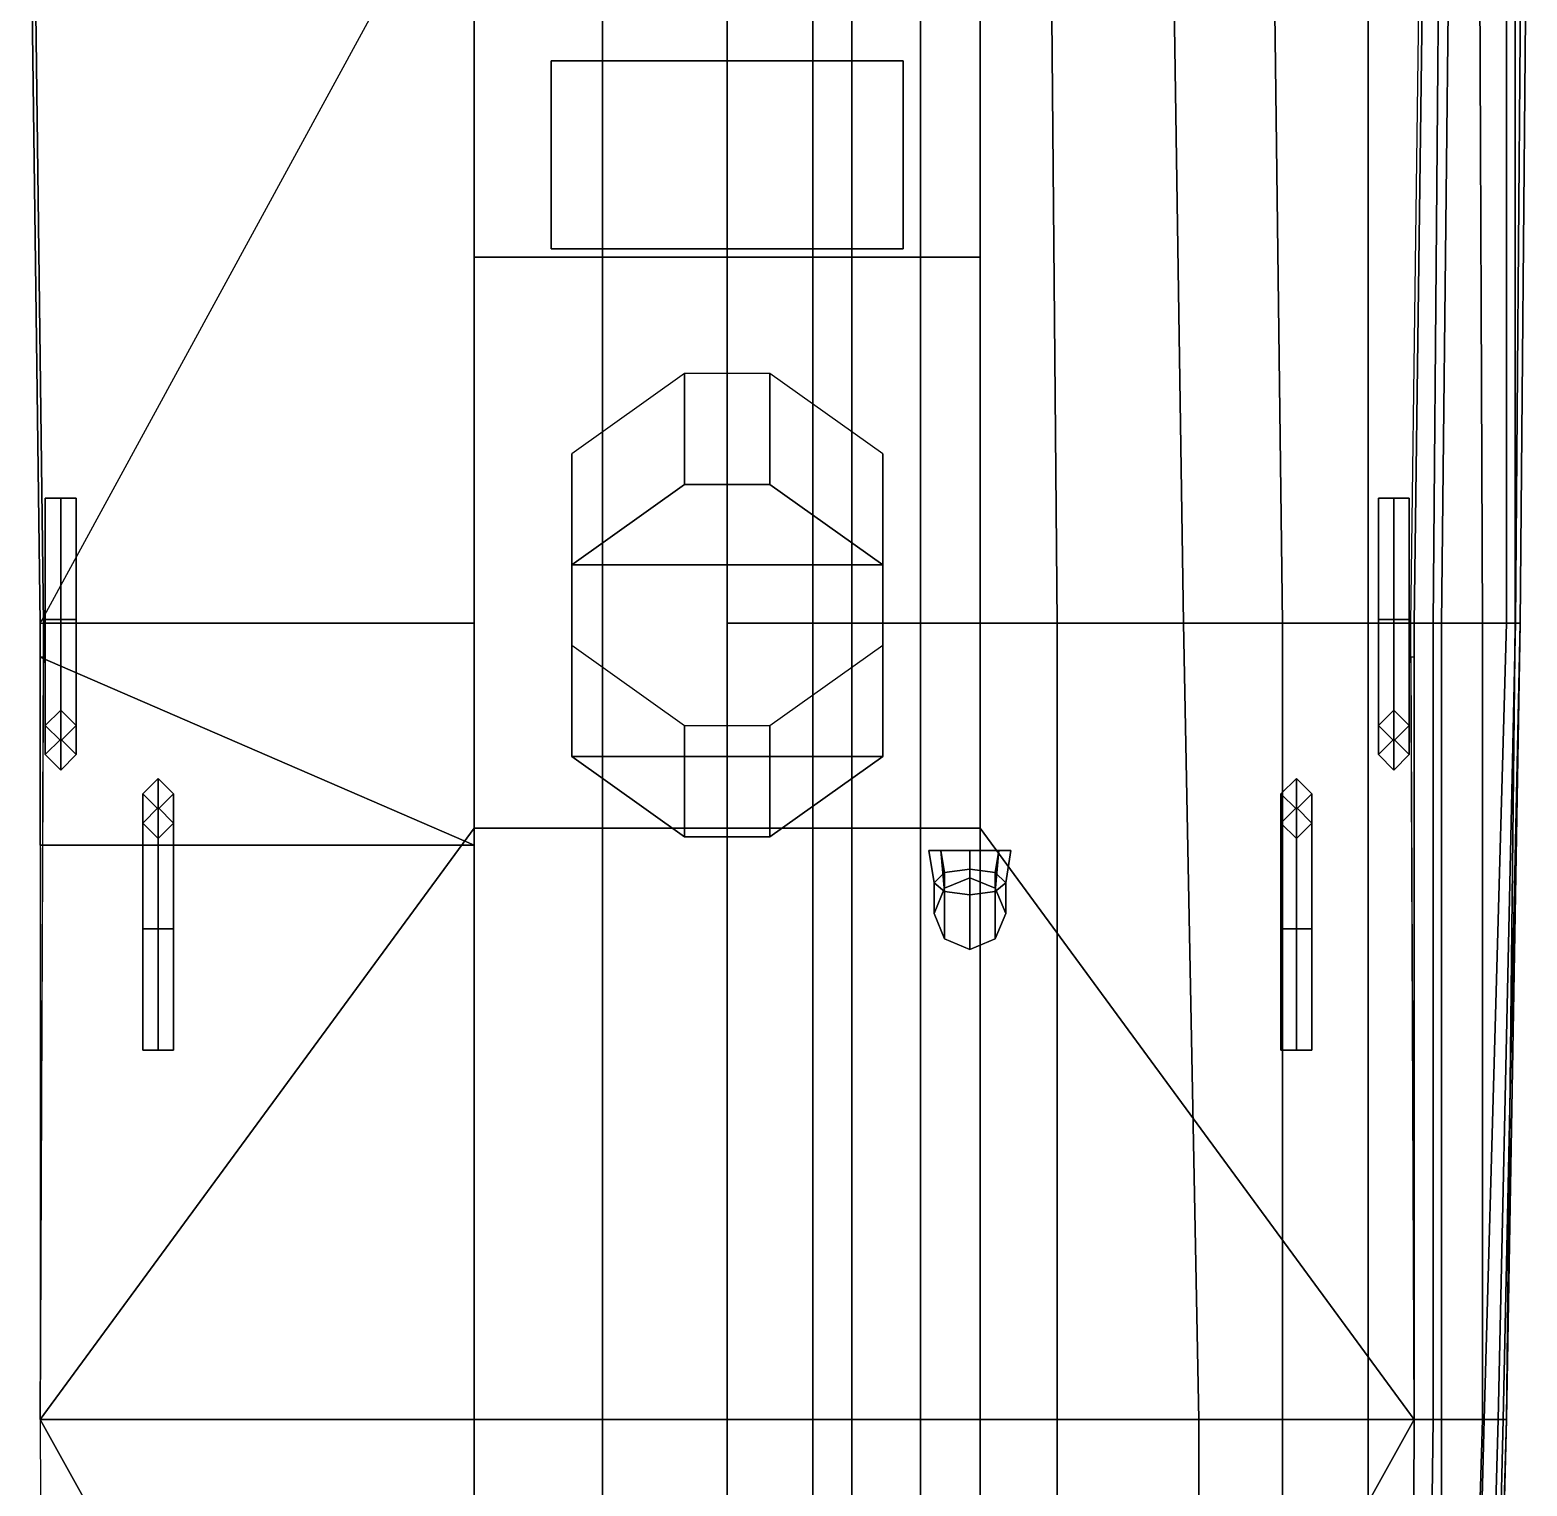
# Model space of a CAD drawing. Extents: x -4.1 to 4.7, y -49.9 to 48.9.
# Drawn here: x -4.08 to 4.68, y -12.44 to -3.92 of the extents above; entities that cross this region are included whole.
import ezdxf

# ---------------------------------------------------------------- set-up
doc = ezdxf.new("R2010")
doc.units = 0
doc.layers.get('0').update_dxf_attribs({"linetype": 'CONTINUOUS'})
doc.layers.add('DECK', color=3, linetype='CONTINUOUS')
doc.layers.add('SUPERSTRUCTURE', color=2, linetype='CONTINUOUS')

msp = doc.modelspace()

# ---------------------------------------------------------------- linework, layer by layer
for points in [[(-1.48, -24.92, 18.17), (-1.48, 22.95, 18.14), (-1.48, 22.95, 18.08), (-1.48, -24.92, 18.11)], [(-1.48, -24.92, 18.11), (-1.48, 22.95, 18.08), (-1.48, 22.95, 18.14), (-1.48, -24.92, 18.17)], [(1.48, -24.92, 18.17), (1.48, 22.95, 18.14), (1.48, 22.95, 18.08), (1.48, -24.92, 18.11)], [(1.48, -24.92, 18.11), (1.48, 22.95, 18.08), (1.48, 22.95, 18.14), (1.48, -24.92, 18.17)], [(-0.73, -25.77, 24.88), (-0.73, 22.13, 24.88), (-0.73, 22.13, 24.84), (-0.73, -25.77, 24.84)], [(-0.73, -25.77, 24.84), (-0.73, 22.13, 24.84), (-0.73, 22.13, 24.88), (-0.73, -25.77, 24.88)], [(0.73, -25.77, 24.88), (0.73, 22.13, 24.88), (0.73, 22.13, 24.84), (0.73, -25.77, 24.84)], [(0.73, -25.77, 24.84), (0.73, 22.13, 24.84), (0.73, 22.13, 24.88), (0.73, -25.77, 24.88)], [(0, -26.11, 26.91), (0, 21.81, 27.02), (0, 21.82, 26.98), (0, -26.11, 26.87)], [(0, -26.11, 26.87), (0, 21.82, 26.98), (0, 21.81, 27.02), (0, -26.11, 26.91)], [(0, -7.39, -3.3), (0, -2.73, -3.3), (0.5, -2.73, -3.24), (0.5, -7.39, -3.24)], [(0.5, -7.39, -3.24), (0.5, -2.73, -3.24), (1.13, -2.73, -3.14), (1.13, -7.39, -3.14)], [(1.13, -7.39, -3.14), (1.13, -2.73, -3.14), (1.89, -2.73, -2.96), (1.93, -7.39, -2.96)], [(1.93, -7.39, -2.96), (1.89, -2.73, -2.96), (2.6, -2.73, -2.72), (2.67, -7.39, -2.72)], [(2.67, -7.39, -2.72), (2.6, -2.73, -2.72), (3.19, -2.73, -2.44), (3.25, -7.39, -2.44)], [(3.25, -7.39, -2.44), (3.19, -2.73, -2.44), (3.75, -2.73, -2.06), (3.75, -7.39, -2.06)], [(3.75, -7.39, -2.06), (3.75, -2.73, -2.06), (4.23, -2.73, -1.55), (4.18, -7.39, -1.55)], [(4.13, -7.39, 2.2), (4.17, -2.73, 2.2), (4.08, -2.73, 2.49), (4.02, -7.39, 2.4)], [(4.02, -7.39, 2.4), (4.08, -2.73, 2.49), (4.08, -2.73, 2.49), (4.02, -7.39, 2.5)], [(4.42, -7.39, 1.35), (4.4, -2.73, 1.35), (4.17, -2.73, 2.2), (4.13, -7.39, 2.2)], [(4.18, -7.39, -1.55), (4.23, -2.73, -1.55), (4.56, -2.73, -0.83), (4.56, -7.39, -0.83)], [(4.61, -7.39, 0.42), (4.61, -2.73, 0.42), (4.4, -2.73, 1.35), (4.42, -7.39, 1.35)], [(4.56, -7.39, -0.83), (4.56, -2.73, -0.83), (4.65, -2.73, -0.53), (4.6121, -7.39, -0.53)], [(4.64, -7.39), (4.68, -2.73), (4.61, -2.73, 0.42), (4.61, -7.39, 0.42)], [(4.6121, -7.39, -0.53), (4.65, -2.73, -0.53), (4.68, -2.73, -0.25), (4.64, -7.39, -0.25)], [(4.64, -7.39, -0.25), (4.68, -2.73, -0.25), (4.68, -2.73), (4.64, -7.39)], [(0, -12.05, -3.3), (0, -7.39, -3.3), (0.5, -7.39, -3.24), (0.5, -12.05, -3.24)], [(0.5, -12.05, -3.24), (0.5, -7.39, -3.24), (1.13, -7.39, -3.14), (1.13, -12.05, -3.14)], [(1.13, -12.05, -3.14), (1.13, -7.39, -3.14), (1.93, -7.39, -2.96), (1.93, -12.05, -2.96)], [(1.93, -12.05, -2.96), (1.93, -7.39, -2.96), (2.67, -7.39, -2.72), (2.76, -12.05, -2.68)], [(2.76, -12.05, -2.68), (2.67, -7.39, -2.72), (3.25, -7.39, -2.44), (3.25, -12.05, -2.38)], [(3.25, -12.05, -2.38), (3.25, -7.39, -2.44), (3.75, -7.39, -2.06), (3.75, -12.05, -1.96)], [(3.75, -12.05, -1.96), (3.75, -7.39, -2.06), (4.18, -7.39, -1.55), (4.18, -12.05, -1.38)], [(4.13, -12.05, 2.2), (4.13, -7.39, 2.2), (4.02, -7.39, 2.4), (4.02, -12.05, 2.4)], [(4.02, -12.05, 2.4), (4.02, -7.39, 2.4), (4.02, -7.39, 2.5), (4.02, -12.05, 2.5)], [(4.42, -12.05, 1.35), (4.42, -7.39, 1.35), (4.13, -7.39, 2.2), (4.13, -12.05, 2.2)], [(4.18, -12.05, -1.38), (4.18, -7.39, -1.55), (4.56, -7.39, -0.83), (4.43, -12.05, -0.83)], [(4.56, -12.05, 0.42), (4.61, -7.39, 0.42), (4.42, -7.39, 1.35), (4.42, -12.05, 1.35)], [(4.43, -12.05, -0.83), (4.56, -7.39, -0.83), (4.6121, -7.39, -0.53), (4.51, -12.05, -0.53)], [(4.51, -12.05, -0.53), (4.6121, -7.39, -0.53), (4.64, -7.39, -0.25), (4.54, -12.05, -0.25)], [(4.54, -12.05, -0.25), (4.64, -7.39, -0.25), (4.64, -7.39), (4.56, -12.05)], [(4.56, -12.05), (4.64, -7.39), (4.61, -7.39, 0.42), (4.56, -12.05, 0.42)], [(0, -16.71, -3.3), (0, -12.05, -3.3), (0.5, -12.05, -3.24), (0.5, -16.71, -3.23)], [(0.5, -16.71, -3.23), (0.5, -12.05, -3.24), (1.13, -12.05, -3.14), (1.13, -16.71, -3.1)], [(1.13, -16.71, -3.1), (1.13, -12.05, -3.14), (1.93, -12.05, -2.96), (1.93, -16.71, -2.87)], [(1.93, -16.71, -2.87), (1.93, -12.05, -2.96), (2.76, -12.05, -2.68), (2.76, -16.71, -2.52)], [(2.76, -16.71, -2.52), (2.76, -12.05, -2.68), (3.25, -12.05, -2.38), (3.25, -16.71, -2.25)], [(3.25, -16.71, -2.25), (3.25, -12.05, -2.38), (3.75, -12.05, -1.96), (3.75, -16.71, -1.8)], [(3.75, -16.71, -1.8), (3.75, -12.05, -1.96), (4.18, -12.05, -1.38), (4.18, -16.71, -1.16)], [(4, -16.71, 2.4), (4.02, -12.05, 2.4), (4.02, -12.05, 2.5), (4, -16.71, 2.5)], [(4.07, -16.71, 2.2), (4.13, -12.05, 2.2), (4.02, -12.05, 2.4), (4, -16.71, 2.4)], [(4.28, -16.71, 1.35), (4.42, -12.05, 1.35), (4.13, -12.05, 2.2), (4.07, -16.71, 2.2)], [(4.18, -16.71, -1.16), (4.18, -12.05, -1.38), (4.43, -12.05, -0.83), (4.31, -16.71, -0.83)], [(4.43, -16.71, 0.42), (4.56, -12.05, 0.42), (4.42, -12.05, 1.35), (4.28, -16.71, 1.35)], [(4.31, -16.71, -0.83), (4.43, -12.05, -0.83), (4.51, -12.05, -0.53), (4.38, -16.71, -0.53)], [(4.38, -16.71, -0.53), (4.51, -12.05, -0.53), (4.54, -12.05, -0.25), (4.43, -16.71, -0.25)], [(4.44, -16.71), (4.56, -12.05), (4.56, -12.05, 0.42), (4.43, -16.71, 0.42)], [(4.43, -16.71, -0.25), (4.54, -12.05, -0.25), (4.56, -12.05), (4.44, -16.71)]]:
    msp.add_3dface(points)
at = {"layer": 'DECK', "color": 3}
for points in [[(-1.48, -7.39, 2.5), (-1.48, -2.73, 2.49), (-4.06, -2.73, 2.49), (-4, -7.39, 2.5)], [(4, -7.39, 2.5), (4.06, -2.73, 2.49), (1.48, -2.73, 2.49), (1.48, -7.39, 2.5)], [(-1.48, -8.59, 2.5), (-1.48, -7.39, 2.5), (-4, -7.39, 2.5), (-4.02, -12.05, 2.5)], [(4.02, -12.05, 2.5), (4, -7.39, 2.5), (1.48, -7.39, 2.5), (1.48, -8.59, 2.5)], [(-4.02, -12.05, 2.5), (-4.0009, -7.59, 2.5), (-4.0209, -7.59, 2.5), (-4.02, -12.05, 2.5)], [(4.02, -12.05, 2.5), (4.02, -7.59, 2.5), (4, -7.59, 2.5), (4.02, -12.05, 2.5)], [(4.02, -12.05, 2.5), (1.48, -8.59, 2.5), (-1.48, -8.59, 2.5), (-4.02, -12.05, 2.5)], [(1.67, -16.28, 2.5), (4.02, -12.05, 2.5), (-4.02, -12.05, 2.5), (-1.67, -16.28, 2.5)], [(-1.67, -18.83, 2.5), (-1.67, -16.28, 2.5), (-4.02, -12.05, 2.5), (-4, -16.71, 2.5)], [(4, -16.71, 2.5), (4.02, -12.05, 2.5), (1.67, -16.28, 2.5), (1.67, -18.83, 2.5)]]:
    msp.add_3dface(points, dxfattribs=at)
at = {"layer": 'SUPERSTRUCTURE'}
for points in [[(1.48, -8.59, 3.44), (1.48, 23.67, 3.44), (-1.48, 23.67, 3.44), (-1.48, -8.59, 3.44)], [(-1.48, 1.93, 3.44), (-1.48, -2.73, 2.49), (-1.48, -7.39, 2.5), (-1.48, -8.59, 3.44)], [(1.48, -7.39, 2.5), (1.48, -2.73, 2.49), (1.48, 1.93, 3.44), (1.48, -8.59, 3.44)], [(-4.08, -2.73, 5.03), (-4.08, -2.73, 2.49), (-4.02, -7.39, 2.5), (-4.02, -7.39, 5.03)], [(-1.48, -7.39, 5.03), (-1.48, -2.73, 5.03), (-4.08, -2.73, 5.03), (-4.02, -7.39, 5.03)], [(-4, -7.39, 2.5), (-4.06, -2.73, 2.49), (-4.06, -2.73, 4.92), (-4, -7.39, 4.92)], [(-1.48, -8.69, 5.03), (-1.48, -2.73, 5.03), (-4.02, -7.39, 5.03), (-4.02, -7.59, 5.03)], [(1.48, -5.25, 5.03), (1.48, -2.85, 5.03), (-1.48, -2.85, 5.03), (-1.48, -5.25, 5.03)], [(-1.03, -4.1, 7.08), (-1.03, -4.1, 5.03), (-1.03, -5.2, 5.03), (-1.03, -5.2, 7.08)], [(1.03, -4.1, 7.08), (1.03, -4.1, 5.03), (-1.03, -4.1, 5.03), (-1.03, -4.1, 7.08)], [(1.03, -5.2, 7.08), (1.03, -4.1, 7.08), (-1.03, -4.1, 7.08), (-1.03, -5.2, 7.08)], [(1.03, -5.2, 5.03), (1.03, -4.1, 5.03), (1.03, -4.1, 7.08), (1.03, -5.2, 7.08)], [(-1.48, -5.25, 5.03), (-1.48, -5.25, 4.92), (1.48, -5.25, 4.92), (1.48, -5.25, 5.03)], [(-1.48, -8.69, 5.03), (-1.48, -8.69, 4.92), (-1.48, -5.25, 4.92), (-1.48, -5.25, 5.03)], [(-1.03, -5.2, 7.08), (-1.03, -5.2, 5.03), (1.03, -5.2, 5.03), (1.03, -5.2, 7.08)], [(1.48, -5.25, 5.03), (1.48, -5.25, 4.92), (1.48, -8.69, 4.92), (1.48, -8.69, 5.03)], [(-0.25, -6.58, 9.36), (-0.25, -5.93, 3.44), (-0.91, -6.4, 3.44), (-0.91, -7.05, 9.36)], [(0.25, -6.58, 9.36), (0.25, -5.93, 3.44), (-0.25, -5.93, 3.44), (-0.25, -6.58, 9.36)], [(0.91, -6.4, 3.44), (0.25, -5.93, 3.44), (0.25, -6.58, 9.36), (0.91, -7.05, 9.36)], [(-0.91, -7.05, 9.36), (-0.91, -6.4, 3.44), (-0.91, -7.52, 3.44), (-0.91, -8.17, 9.36)], [(0.91, -8.17, 9.36), (0.91, -7.52, 3.44), (0.91, -6.4, 3.44), (0.91, -7.05, 9.36)], [(0.91, -7.05, 9.36), (0.25, -6.58, 9.36), (-0.25, -6.58, 9.36), (-0.91, -7.05, 9.36)], [(-3.99, -6.66, 7.87), (-3.9, -6.66, 7.96), (-3.81, -6.66, 7.87), (-3.9, -6.66, 7.78)], [(-3.9, -7.37, 7.65), (-3.99, -7.37, 7.74), (-3.99, -6.66, 7.87), (-3.9, -6.66, 7.78)], [(-3.99, -7.37, 7.74), (-3.9, -7.37, 7.83), (-3.9, -6.66, 7.96), (-3.99, -6.66, 7.87)], [(-3.81, -7.37, 7.74), (-3.9, -7.37, 7.65), (-3.9, -6.66, 7.78), (-3.81, -6.66, 7.87)], [(-3.9, -7.37, 7.83), (-3.81, -7.37, 7.74), (-3.81, -6.66, 7.87), (-3.9, -6.66, 7.96)], [(3.81, -6.66, 7.87), (3.9, -6.66, 7.96), (3.99, -6.66, 7.87), (3.9, -6.66, 7.78)], [(3.81, -7.37, 7.74), (3.9, -7.37, 7.83), (3.9, -6.66, 7.96), (3.81, -6.66, 7.87)], [(3.9, -7.37, 7.65), (3.81, -7.37, 7.74), (3.81, -6.66, 7.87), (3.9, -6.66, 7.78)], [(3.9, -7.37, 7.83), (3.99, -7.37, 7.74), (3.99, -6.66, 7.87), (3.9, -6.66, 7.96)], [(3.99, -7.37, 7.74), (3.9, -7.37, 7.65), (3.9, -6.66, 7.78), (3.99, -6.66, 7.87)], [(-0.91, -7.05, 9.36), (-0.91, -8.17, 9.36), (0.91, -8.17, 9.36), (0.91, -7.05, 9.36)], [(-4.02, -7.39, 5.03), (-4.02, -7.39, 2.5), (-4.02, -7.59, 2.5), (-4.02, -7.59, 5.03)], [(-4, -7.59, 2.5), (-4, -7.39, 2.5), (-4, -7.39, 4.92), (-4, -7.59, 4.92)], [(-3.9, -7.9, 7.12), (-3.99, -7.99, 7.12), (-3.99, -7.37, 7.74), (-3.9, -7.37, 7.65)], [(-3.99, -7.99, 7.12), (-3.9, -8.08, 7.12), (-3.9, -7.37, 7.83), (-3.99, -7.37, 7.74)], [(-3.81, -7.99, 7.12), (-3.9, -7.9, 7.12), (-3.9, -7.37, 7.65), (-3.81, -7.37, 7.74)], [(-3.9, -8.08, 7.12), (-3.81, -7.99, 7.12), (-3.81, -7.37, 7.74), (-3.9, -7.37, 7.83)], [(-1.48, -8.59, 3.44), (-1.48, -7.39, 2.5), (-1.48, -8.59, 2.5), (-1.48, -8.59, 3.44)], [(1.48, -8.59, 2.5), (1.48, -7.39, 2.5), (1.48, -8.59, 3.44)], [(3.81, -7.99, 7.12), (3.9, -8.08, 7.12), (3.9, -7.37, 7.83), (3.81, -7.37, 7.74)], [(3.9, -7.9, 7.12), (3.81, -7.99, 7.12), (3.81, -7.37, 7.74), (3.9, -7.37, 7.65)], [(3.9, -8.08, 7.12), (3.99, -7.99, 7.12), (3.99, -7.37, 7.74), (3.9, -7.37, 7.83)], [(3.99, -7.99, 7.12), (3.9, -7.9, 7.12), (3.9, -7.37, 7.65), (3.99, -7.37, 7.74)], [(-0.91, -7.52, 3.44), (-0.25, -7.99, 3.44), (-0.25, -8.64, 9.36), (-0.91, -8.17, 9.36)], [(0.25, -8.64, 9.36), (0.25, -7.99, 3.44), (0.91, -7.52, 3.44), (0.91, -8.17, 9.36)], [(-4.02, -7.59, 4.92), (-4.02, -7.59, 2.5), (-4, -7.59, 2.5), (-4, -7.59, 4.92)], [(-4.02, -7.59, 5.03), (-4.02, -7.59, 4.92), (-4.02, -8.69, 4.92), (-4.02, -8.69, 5.03)], [(-1.48, -8.69, 5.03), (-1.48, -8.69, 5.03), (-4.02, -7.59, 5.03), (-4.02, -8.69, 5.03)], [(-3.9, -8.07, 6.55), (-3.99, -8.16, 6.55), (-3.99, -7.99, 7.12), (-3.9, -7.9, 7.12)], [(-3.81, -8.16, 6.55), (-3.9, -8.07, 6.55), (-3.9, -7.9, 7.12), (-3.81, -7.99, 7.12)], [(3.9, -8.07, 6.55), (3.81, -8.16, 6.55), (3.81, -7.99, 7.12), (3.9, -7.9, 7.12)], [(3.99, -8.16, 6.55), (3.9, -8.07, 6.55), (3.9, -7.9, 7.12), (3.99, -7.99, 7.12)], [(-3.99, -8.16, 6.55), (-3.9, -8.25, 6.55), (-3.9, -8.08, 7.12), (-3.99, -7.99, 7.12)], [(-3.9, -8.25, 6.55), (-3.81, -8.16, 6.55), (-3.81, -7.99, 7.12), (-3.9, -8.08, 7.12)], [(-0.25, -8.64, 9.36), (-0.25, -7.99, 3.44), (0.25, -7.99, 3.44), (0.25, -8.64, 9.36)], [(3.81, -8.16, 6.55), (3.9, -8.25, 6.55), (3.9, -8.08, 7.12), (3.81, -7.99, 7.12)], [(3.9, -8.25, 6.55), (3.99, -8.16, 6.55), (3.99, -7.99, 7.12), (3.9, -8.08, 7.12)], [(-3.9, -8.07, 2.5), (-3.99, -8.16, 2.5), (-3.99, -8.16, 6.55), (-3.9, -8.07, 6.55)], [(-3.81, -8.16, 2.5), (-3.9, -8.07, 2.5), (-3.9, -8.07, 6.55), (-3.81, -8.16, 6.55)], [(3.9, -8.07, 2.5), (3.81, -8.16, 2.5), (3.81, -8.16, 6.55), (3.9, -8.07, 6.55)], [(3.99, -8.16, 2.5), (3.9, -8.07, 2.5), (3.9, -8.07, 6.55), (3.99, -8.16, 6.55)], [(-3.99, -8.16, 2.5), (-3.9, -8.25, 2.5), (-3.9, -8.25, 6.55), (-3.99, -8.16, 6.55)], [(-3.9, -8.25, 2.5), (-3.81, -8.16, 2.5), (-3.81, -8.16, 6.55), (-3.9, -8.25, 6.55)], [(-0.91, -8.17, 9.36), (-0.25, -8.64, 9.36), (0.25, -8.64, 9.36), (0.91, -8.17, 9.36)], [(3.81, -8.16, 2.5), (3.9, -8.25, 2.5), (3.9, -8.25, 6.55), (3.81, -8.16, 6.55)], [(3.9, -8.25, 2.5), (3.99, -8.16, 2.5), (3.99, -8.16, 6.55), (3.9, -8.25, 6.55)], [(-3.33, -8.3, 2.5), (-3.42, -8.39, 2.5), (-3.42, -8.39, 6.55), (-3.33, -8.3, 6.55)], [(-3.33, -8.3, 6.55), (-3.42, -8.39, 6.55), (-3.42, -8.56, 7.12), (-3.33, -8.47, 7.12)], [(-3.24, -8.39, 2.5), (-3.33, -8.3, 2.5), (-3.33, -8.3, 6.55), (-3.24, -8.39, 6.55)], [(-3.24, -8.39, 6.55), (-3.33, -8.3, 6.55), (-3.33, -8.47, 7.12), (-3.24, -8.56, 7.12)], [(3.33, -8.3, 2.5), (3.24, -8.39, 2.5), (3.24, -8.39, 6.55), (3.33, -8.3, 6.55)], [(3.33, -8.3, 6.55), (3.24, -8.39, 6.55), (3.24, -8.56, 7.12), (3.33, -8.47, 7.12)], [(3.42, -8.39, 2.5), (3.33, -8.3, 2.5), (3.33, -8.3, 6.55), (3.42, -8.39, 6.55)], [(3.42, -8.39, 6.55), (3.33, -8.3, 6.55), (3.33, -8.47, 7.12), (3.42, -8.56, 7.12)], [(-3.42, -8.39, 2.5), (-3.33, -8.48, 2.5), (-3.33, -8.48, 6.55), (-3.42, -8.39, 6.55)], [(-3.42, -8.39, 6.55), (-3.33, -8.48, 6.55), (-3.33, -8.65, 7.12), (-3.42, -8.56, 7.12)], [(-3.33, -8.48, 2.5), (-3.24, -8.39, 2.5), (-3.24, -8.39, 6.55), (-3.33, -8.48, 6.55)], [(-3.33, -8.48, 6.55), (-3.24, -8.39, 6.55), (-3.24, -8.56, 7.12), (-3.33, -8.65, 7.12)], [(3.24, -8.39, 2.5), (3.33, -8.48, 2.5), (3.33, -8.48, 6.55), (3.24, -8.39, 6.55)], [(3.24, -8.39, 6.55), (3.33, -8.48, 6.55), (3.33, -8.65, 7.12), (3.24, -8.56, 7.12)], [(3.33, -8.48, 2.5), (3.42, -8.39, 2.5), (3.42, -8.39, 6.55), (3.33, -8.48, 6.55)], [(3.33, -8.48, 6.55), (3.42, -8.39, 6.55), (3.42, -8.56, 7.12), (3.33, -8.65, 7.12)], [(-3.33, -8.47, 7.12), (-3.42, -8.56, 7.12), (-3.42, -9.18, 7.74), (-3.33, -9.18, 7.83)], [(-3.24, -8.56, 7.12), (-3.33, -8.47, 7.12), (-3.33, -9.18, 7.83), (-3.24, -9.18, 7.74)], [(3.33, -8.47, 7.12), (3.24, -8.56, 7.12), (3.24, -9.18, 7.74), (3.33, -9.18, 7.83)], [(3.42, -8.56, 7.12), (3.33, -8.47, 7.12), (3.33, -9.18, 7.83), (3.42, -9.18, 7.74)], [(-3.42, -8.56, 7.12), (-3.33, -8.65, 7.12), (-3.33, -9.18, 7.65), (-3.42, -9.18, 7.74)], [(-3.33, -8.65, 7.12), (-3.24, -8.56, 7.12), (-3.24, -9.18, 7.74), (-3.33, -9.18, 7.65)], [(3.24, -8.56, 7.12), (3.33, -8.65, 7.12), (3.33, -9.18, 7.65), (3.24, -9.18, 7.74)], [(3.33, -8.65, 7.12), (3.42, -8.56, 7.12), (3.42, -9.18, 7.74), (3.33, -9.18, 7.65)], [(-1.48, -8.59, 3.44), (-1.48, -8.59, 2.5), (1.48, -8.59, 2.5), (1.48, -8.59, 3.44)], [(-4.02, -8.69, 5.03), (-4.02, -8.69, 4.92), (-1.48, -8.69, 4.92), (-1.48, -8.69, 5.03)], [(1.18, -8.72, 3.73), (1.25, -8.72, 3.53), (1.2715, -8.85, 3.53), (1.21, -8.91, 3.73)], [(1.25, -8.72, 3.92), (1.18, -8.72, 3.73), (1.21, -8.91, 3.73), (1.2715, -8.96, 3.92)], [(1.25, -8.72, 3.53), (1.42, -8.72, 3.46), (1.42, -8.83, 3.46), (1.2715, -8.85, 3.53)], [(1.42, -8.72, 3.99), (1.25, -8.72, 3.92), (1.2715, -8.96, 3.92), (1.42, -8.98, 3.99)], [(1.42, -8.72, 3.46), (1.59, -8.72, 3.53), (1.5685, -8.85, 3.53), (1.42, -8.83, 3.46)], [(1.59, -8.72, 3.92), (1.42, -8.72, 3.99), (1.42, -8.98, 3.99), (1.5685, -8.96, 3.92)], [(1.59, -8.72, 3.53), (1.66, -8.72, 3.73), (1.63, -8.91, 3.73), (1.5685, -8.85, 3.53)], [(1.66, -8.72, 3.73), (1.59, -8.72, 3.92), (1.5685, -8.96, 3.92), (1.63, -8.91, 3.73)], [(1.42, -8.88, 3.33), (1.2715, -8.9415, 3.38), (1.2715, -8.85, 3.53), (1.42, -8.83, 3.46)], [(1.5685, -8.9415, 3.38), (1.42, -8.88, 3.33), (1.42, -8.83, 3.46), (1.5685, -8.85, 3.53)], [(1.2715, -8.9415, 3.38), (1.21, -9.09, 3.52), (1.21, -8.91, 3.73), (1.2715, -8.85, 3.53)], [(1.21, -9.09, 3.52), (1.2715, -9.2385, 3.65), (1.2715, -8.96, 3.92), (1.21, -8.91, 3.73)], [(1.42, -8.88, 2.5), (1.2715, -8.9415, 2.5), (1.2715, -8.9415, 3.38), (1.42, -8.88, 3.33)], [(1.5685, -8.9415, 2.5), (1.42, -8.88, 2.5), (1.42, -8.88, 3.33), (1.5685, -8.9415, 3.38)], [(1.63, -9.09, 3.52), (1.5685, -8.9415, 3.38), (1.5685, -8.85, 3.53), (1.63, -8.91, 3.73)], [(1.5685, -9.2385, 3.65), (1.63, -9.09, 3.52), (1.63, -8.91, 3.73), (1.5685, -8.96, 3.92)], [(1.2715, -8.9415, 2.5), (1.21, -9.09, 2.5), (1.21, -9.09, 3.52), (1.2715, -8.9415, 3.38)], [(1.2715, -9.2385, 3.65), (1.42, -9.3, 3.7), (1.42, -8.98, 3.99), (1.2715, -8.96, 3.92)], [(1.42, -9.3, 3.7), (1.5685, -9.2385, 3.65), (1.5685, -8.96, 3.92), (1.42, -8.98, 3.99)], [(1.63, -9.09, 2.5), (1.5685, -8.9415, 2.5), (1.5685, -8.9415, 3.38), (1.63, -9.09, 3.52)], [(1.21, -9.09, 2.5), (1.2715, -9.2385, 2.5), (1.2715, -9.2385, 3.65), (1.21, -9.09, 3.52)], [(1.5685, -9.2385, 2.5), (1.63, -9.09, 2.5), (1.63, -9.09, 3.52), (1.5685, -9.2385, 3.65)], [(-3.42, -9.18, 7.74), (-3.33, -9.18, 7.65), (-3.33, -9.89, 7.78), (-3.42, -9.89, 7.87)], [(-3.33, -9.18, 7.83), (-3.42, -9.18, 7.74), (-3.42, -9.89, 7.87), (-3.33, -9.89, 7.96)], [(-3.33, -9.18, 7.65), (-3.24, -9.18, 7.74), (-3.24, -9.89, 7.87), (-3.33, -9.89, 7.78)], [(-3.24, -9.18, 7.74), (-3.33, -9.18, 7.83), (-3.33, -9.89, 7.96), (-3.24, -9.89, 7.87)], [(3.33, -9.18, 7.83), (3.24, -9.18, 7.74), (3.24, -9.89, 7.87), (3.33, -9.89, 7.96)], [(3.24, -9.18, 7.74), (3.33, -9.18, 7.65), (3.33, -9.89, 7.78), (3.24, -9.89, 7.87)], [(3.42, -9.18, 7.74), (3.33, -9.18, 7.83), (3.33, -9.89, 7.96), (3.42, -9.89, 7.87)], [(3.33, -9.18, 7.65), (3.42, -9.18, 7.74), (3.42, -9.89, 7.87), (3.33, -9.89, 7.78)], [(1.2715, -9.2385, 2.5), (1.42, -9.3, 2.5), (1.42, -9.3, 3.7), (1.2715, -9.2385, 3.65)], [(1.42, -9.3, 2.5), (1.5685, -9.2385, 2.5), (1.5685, -9.2385, 3.65), (1.42, -9.3, 3.7)], [(-3.24, -9.89, 7.87), (-3.33, -9.89, 7.96), (-3.42, -9.89, 7.87), (-3.33, -9.89, 7.78)], [(3.42, -9.89, 7.87), (3.33, -9.89, 7.96), (3.24, -9.89, 7.87), (3.33, -9.89, 7.78)]]:
    msp.add_3dface(points, dxfattribs=at)

doc.saveas('drawing.dxf')
